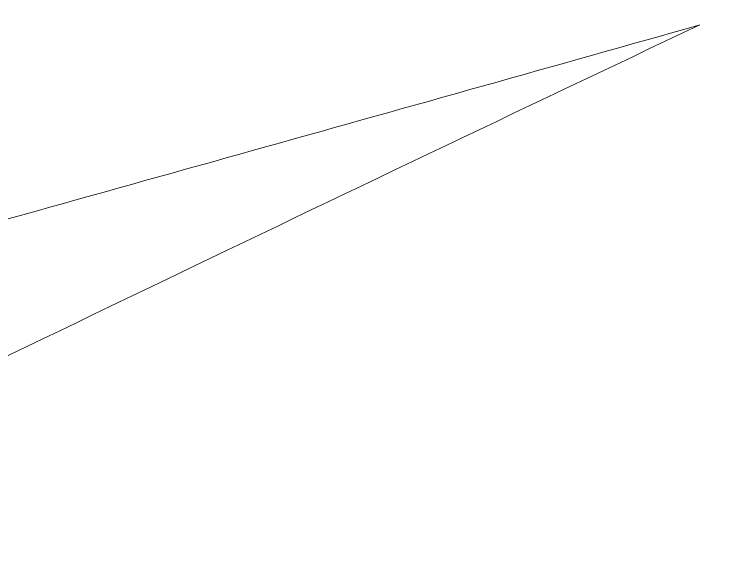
# Model space of a CAD drawing. Extents: x -491 to 5386, y -726 to 879.
# Drawn here: x -395.13 to -389.9, y 739.35 to 743.34 of the extents above; entities that cross this region are included whole.
import ezdxf

# ---------------------------------------------------------------- set-up
doc = ezdxf.new("R2010")
doc.units = 0
doc.header["$MEASUREMENT"] = 0
doc.layers.add('Layer 1', color=7, linetype='Continuous', lineweight=0)

# ---------------------------------------------------------------- blocks, each defined once
blk = doc.blocks.new('Block_0')
at = {"layer": 'Layer 1'}
for points, knots in [([(405.0717, 643.77), (393.7517, 703.51), (367.6717, 752.45), (331.0017, 787.61), (328.8217, 789.69), (326.6017, 791.73), (324.3517, 793.72), (303.6017, 812.08), (279.7417, 826.25), (253.4617, 835.73), (249.5117, 837.16), (245.5017, 838.48), (241.4417, 839.69), (241.0817, 839.81), (240.7117, 839.91), (240.3417, 840.02), (236.8617, 841.05), (233.3417, 841.99), (229.7817, 842.85), (212.6917, 847), (194.7517, 849.31), (176.1317, 849.65), (174.5017, 849.68), (172.8617, 849.7), (171.2117, 849.7), (168.8517, 849.7), (166.4917, 849.67), (164.1117, 849.6), (154.3817, 849.35), (144.4717, 848.57), (134.4217, 847.24), (130.1617, 846.68), (125.8717, 846.02), (121.5517, 845.26), (120.6617, 845.11), (119.7617, 844.95), (118.8717, 844.78), (116.3217, 844.32), (113.7717, 843.82), (111.2117, 843.27), (109.9617, 843.02), (108.7117, 842.75), (107.4617, 842.47), (74.5417, 835.14), (45.0417, 821.4), (18.3917, 802.29), (16.5017, 800.93), (14.6217, 799.55), (12.7617, 798.13), (12.3517, 797.83), (11.9517, 797.52), (11.5517, 797.21), (9.5417, 795.67), (7.5417, 794.1), (5.5617, 792.49), (-7.8783, 781.6), (-20.5783, 769.29), (-32.5983, 755.71), (-46.4383, 768.66), (-56.9583, 779.01), (-68.0083, 788.76), (-78.6783, 798.18), (-90.3783, 806.6), (-102.8783, 813.94), (-105.6583, 815.58), (-108.4782, 817.17), (-111.3283, 818.7), (-121.6583, 824.22), (-132.4583, 829.04), (-143.6082, 833.13), (-145.8783, 833.97), (-148.1682, 834.77), (-150.4683, 835.54), (-153.3783, 836.52), (-156.2982, 837.44), (-159.2483, 838.31), (-161.6682, 839.04), (-164.1082, 839.72), (-166.5583, 840.38), (-168.2683, 840.83), (-169.9882, 841.27), (-171.7083, 841.69), (-174.3683, 842.35), (-177.0482, 842.96), (-179.7282, 843.53), (-185.3183, 844.72), (-190.9483, 845.74), (-196.6183, 846.57), (-197.9882, 846.77), (-199.3683, 846.97), (-200.7382, 847.14), (-205.6082, 847.79), (-210.4983, 848.3), (-215.4083, 848.67), (-217.1883, 848.81), (-218.9782, 848.93), (-220.7583, 849.02), (-225.7583, 849.31), (-230.7583, 849.45), (-235.7683, 849.45), (-236.7982, 849.45), (-237.8183, 849.44), (-238.8483, 849.43), (-239.8483, 849.42), (-240.8483, 849.4), (-241.8483, 849.38), (-247.5283, 849.25), (-253.1983, 848.94), (-258.8582, 848.43), (-260.2183, 848.32), (-261.5683, 848.18), (-262.9182, 848.04), (-267.8183, 847.53), (-272.7083, 846.88), (-277.5683, 846.08), (-278.9083, 845.86), (-280.2382, 845.64), (-281.5683, 845.39), (-288.5883, 844.13), (-295.5683, 842.56), (-302.4683, 840.68), (-304.4782, 840.14), (-306.4782, 839.56), (-308.4782, 838.97), (-313.8283, 837.36), (-319.1383, 835.56), (-324.3783, 833.57), (-325.8883, 833), (-327.3883, 832.41), (-328.8883, 831.81), (-334.4782, 829.55), (-339.9882, 827.07), (-345.4083, 824.36), (-348.6082, 822.76), (-351.7683, 821.09), (-354.8983, 819.33), (-386.1883, 801.77), (-413.9882, 776.21), (-435.2183, 741.78), (-436.8883, 739.06), (-438.5283, 736.29), (-440.1183, 733.47), (-445.2882, 724.28), (-450.0083, 714.51), (-454.2282, 704.13), (-458.3983, 693.9), (-462.0783, 683.09), (-465.2083, 671.67), (-466.6682, 666.4), (-467.9983, 660.99), (-469.2183, 655.46), (-490.8483, 557.08), (-465.7982, 468.7), (-416.0482, 385.49), (-393.4683, 347.72), (-368.0183, 313.17), (-340.1283, 281.34), (-334.2982, 274.67), (-328.3582, 268.13), (-322.3083, 261.7), (-302.8083, 240.96), (-282.2483, 221.43), (-260.7583, 202.93), (-229.3083, 175.88), (-195.8883, 151.06), (-160.9182, 128.02), (-154.6383, 123.88), (-148.3083, 119.8), (-141.9283, 115.77), (-135.7583, 111.88), (-129.5382, 108.03), (-123.2783, 104.24), (-115.6283, 99.59), (-107.9083, 95.02), (-100.1283, 90.52), (-97.6483, 89.07), (-95.1483, 87.64), (-92.6483, 86.22), (-85.9683, 82.4), (-79.2382, 78.63), (-72.4683, 74.91), (-69.6783, 73.37), (-66.8783, 71.84), (-64.0783, 70.33), (-61.7982, 69.09), (-59.5183, 67.86), (-57.2382, 66.65), (-55.6883, 65.81), (-54.1483, 64.99), (-52.5883, 64.16), (-50.4983, 63.05), (-48.3883, 61.94), (-46.2882, 60.83), (-43.1883, 59.21), (-39.0482, 58.47), (-34.7183, 58.47), (-33.8183, 58.47), (-32.8983, 58.5), (-31.9882, 58.57), (-27.0382, 58.91), (-22.0783, 60.15), (-18.3683, 62.07), (-18.3483, 62.08), (-18.3283, 62.09), (-18.3083, 62.1), (-8.7683, 67.03), (0.7017, 72.05), (10.0917, 77.18), (12.0517, 78.25), (14.0017, 79.32), (15.9517, 80.4), (30.5717, 88.47), (44.9917, 96.79), (59.1817, 105.39), (63.0917, 107.75), (66.9717, 110.13), (70.8417, 112.55), (74.4917, 114.8), (78.1217, 117.09), (81.7417, 119.4), (84.8717, 121.39), (87.9817, 123.4), (91.0817, 125.42), (103.2717, 133.36), (115.2717, 141.53), (127.0617, 149.96), (131.0917, 152.82), (135.1017, 155.73), (139.0817, 158.67), (209.4417, 210.48), (272.2117, 271.43), (323.8117, 345.35), (386.0317, 434.46), (426.4817, 530.75), (405.0717, 643.77)], [0, 0, 0, 0, 1, 1, 1, 2, 2, 2, 3, 3, 3, 4, 4, 4, 5, 5, 5, 6, 6, 6, 7, 7, 7, 8, 8, 8, 9, 9, 9, 10, 10, 10, 11, 11, 11, 12, 12, 12, 13, 13, 13, 14, 14, 14, 15, 15, 15, 16, 16, 16, 17, 17, 17, 18, 18, 18, 19, 19, 19, 20, 20, 20, 21, 21, 21, 22, 22, 22, 23, 23, 23, 24, 24, 24, 25, 25, 25, 26, 26, 26, 27, 27, 27, 28, 28, 28, 29, 29, 29, 30, 30, 30, 31, 31, 31, 32, 32, 32, 33, 33, 33, 34, 34, 34, 35, 35, 35, 36, 36, 36, 37, 37, 37, 38, 38, 38, 39, 39, 39, 40, 40, 40, 41, 41, 41, 42, 42, 42, 43, 43, 43, 44, 44, 44, 45, 45, 45, 46, 46, 46, 47, 47, 47, 48, 48, 48, 49, 49, 49, 50, 50, 50, 51, 51, 51, 52, 52, 52, 53, 53, 53, 54, 54, 54, 55, 55, 55, 56, 56, 56, 57, 57, 57, 58, 58, 58, 59, 59, 59, 60, 60, 60, 61, 61, 61, 62, 62, 62, 63, 63, 63, 64, 64, 64, 65, 65, 65, 66, 66, 66, 67, 67, 67, 68, 68, 68, 69, 69, 69, 70, 70, 70, 71, 71, 71, 72, 72, 72, 73, 73, 73, 74, 74, 74, 75, 75, 75, 76, 76, 76, 77, 77, 77, 78, 78, 78, 78]), ([(-437.8283, 648.56), (-431.4182, 677.73), (-421.0783, 703.84), (-407.0883, 726.16), (-406.4683, 727.15), (-405.8383, 728.13), (-405.1883, 729.11), (-391.4182, 736.06), (-377.3183, 742.33), (-362.9782, 747.95), (-342.7483, 755.87), (-321.2382, 760.72), (-301.2483, 769.07), (-300.4983, 765.79), (-299.4083, 762.72), (-298.1082, 759.79), (-317.1283, 752.21), (-334.2282, 740.29), (-348.8883, 726.09), (-350.2683, 724.76), (-348.2282, 722.78), (-346.8083, 724.01), (-331.4283, 737.33), (-314.6883, 747.66), (-296.7583, 756.97), (-295.2982, 754.17), (-293.6483, 751.52), (-291.7183, 749.09), (-321.9283, 721.85), (-347.4083, 689.49), (-370.7183, 656.22), (-386.2882, 641.81), (-407.7282, 633.52), (-429.0382, 635.24), (-433.0783, 635.56), (-436.7282, 636.49), (-439.9683, 637.9), (-439.3283, 641.44), (-438.6082, 645), (-437.8283, 648.56)], [0, 0, 0, 0, 1, 1, 1, 2, 2, 2, 3, 3, 3, 4, 4, 4, 5, 5, 5, 6, 6, 6, 7, 7, 7, 8, 8, 8, 9, 9, 9, 10, 10, 10, 11, 11, 11, 12, 12, 12, 13, 13, 13, 13]), ([(-306.1183, 678.61), (-295.5683, 697.3), (-284.5583, 715.82), (-274.6883, 734.87), (-269.4782, 731.99), (-263.7882, 729.78), (-257.8183, 728.28), (-266.2483, 712.55), (-272.4583, 695.52), (-276.8683, 677.95), (-277.0883, 677.75), (-277.2783, 677.51), (-277.3983, 677.18), (-288.0382, 647.68), (-297.1183, 615.42), (-312.8582, 588.17), (-321.5983, 573.03), (-334.4583, 559.7), (-352.3483, 556.39), (-376.1283, 551.98), (-393.4483, 569.87), (-393.4683, 592.74), (-393.4882, 614.69), (-379.4583, 636.07), (-365.3283, 654.83), (-362.7982, 657.56), (-360.3983, 660.44), (-358.1682, 663.49), (-357.8683, 663.91), (-357.7882, 664.3), (-357.7882, 664.68), (-355.3983, 667.78), (-353.0683, 670.79), (-350.8983, 673.69), (-331.8283, 699.17), (-310.8283, 722.83), (-289.0883, 746.01), (-285.5283, 742.19), (-281.3883, 738.92), (-276.8383, 736.16), (-288.3483, 718.04), (-298.8083, 699.2), (-309.6483, 680.68), (-310.9782, 678.4), (-307.4083, 676.32), (-306.1183, 678.61)], [0, 0, 0, 0, 1, 1, 1, 2, 2, 2, 3, 3, 3, 4, 4, 4, 5, 5, 5, 6, 6, 6, 7, 7, 7, 8, 8, 8, 9, 9, 9, 10, 10, 10, 11, 11, 11, 12, 12, 12, 13, 13, 13, 14, 14, 14, 15, 15, 15, 15]), ([(-396.4782, 741.47), (-396.4782, 741.47), (-396.4683, 741.47), (-396.4683, 741.47), (-394.3283, 742.07), (-392.2083, 742.66), (-390.0883, 743.26), (-392.7483, 742), (-395.3783, 740.73), (-397.9782, 739.47), (-397.4882, 740.14), (-396.9882, 740.81), (-396.4782, 741.47)], [0, 0, 0, 0, 1, 1, 1, 2, 2, 2, 3, 3, 3, 4, 4, 4, 4])]:
    blk.add_open_spline(points, degree=3, knots=knots, dxfattribs=at)

msp = doc.modelspace()

# ---------------------------------------------------------------- block references
at = {"layer": 'Layer 1'}
msp.add_blockref('Block_0', (0, 0), dxfattribs=at)

doc.saveas('drawing.dxf')
